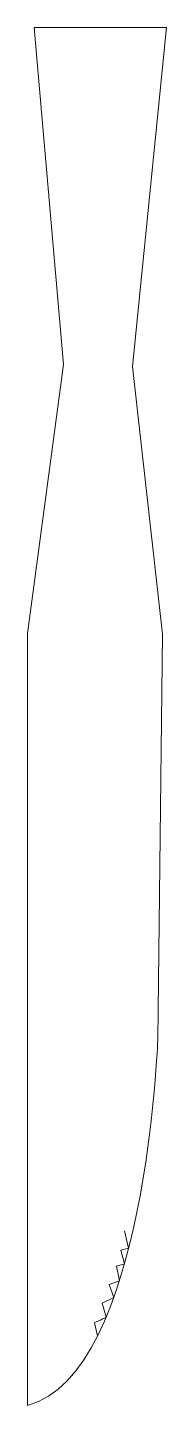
# Model space of a CAD drawing. Header units: inches. Extents: x 52 to 73, y 19 to 225.
import ezdxf

# ---------------------------------------------------------------- set-up
doc = ezdxf.new("R2010")
doc.units = ezdxf.units.IN
doc.header["$MEASUREMENT"] = 0
doc.layers.add('Layer 4', color=7, linetype='Continuous')

msp = doc.modelspace()

# ---------------------------------------------------------------- linework, layer by layer
at = {"layer": 'Layer 4', "color": 179, "lineweight": 9, "true_color": 0x231f20}
msp.add_lwpolyline([(62.43, 31.47), (62.88, 29.56)], dxfattribs=at)
for points, knots in [([(53.42, 225.08), (53.42, 225.08), (73.16, 225.08), (73.16, 225.08), (73.16, 225.08), (68.08, 174.42), (68.08, 174.42), (68.08, 174.42), (72.56, 134.43), (72.56, 134.43), (72.56, 134.43), (71.86, 73.9), (71.86, 73.9), (71.86, 73.9), (70.17, 23.83), (52.42, 19.15), (52.42, 19.15), (52.42, 134.53), (52.42, 134.53), (52.42, 134.53), (57.8, 174.72), (57.8, 174.72), (57.8, 174.72), (53.42, 225.08), (53.42, 225.08)], [0, 0, 0, 0, 1, 1, 1, 2, 2, 2, 3, 3, 3, 4, 4, 4, 5, 5, 5, 6, 6, 6, 7, 7, 7, 8, 8, 8, 8]), ([(66.88, 45.24), (66.88, 45.24), (67.52, 42.66), (67.52, 42.66), (67.52, 42.66), (66.37, 42.37), (66.37, 42.37), (66.37, 42.37), (66.89, 40.3), (66.89, 40.3), (66.89, 40.3), (65.69, 39.95), (65.69, 39.95), (65.69, 39.95), (66.13, 37.77), (66.13, 37.77), (66.13, 37.77), (64.62, 37.24), (64.62, 37.24), (64.62, 37.24), (65.29, 35.27), (65.29, 35.27), (65.29, 35.27), (63.58, 34.42), (63.58, 34.42), (63.58, 34.42), (64.16, 32.35), (64.16, 32.35), (64.16, 32.35), (62.43, 31.47), (62.39, 31.51)], [0, 0, 0, 0, 1, 1, 1, 2, 2, 2, 3, 3, 3, 4, 4, 4, 5, 5, 5, 6, 6, 6, 7, 7, 7, 8, 8, 8, 9, 9, 9, 10, 10, 10, 10])]:
    msp.add_open_spline(points, degree=3, knots=knots, dxfattribs=at)

doc.saveas('drawing.dxf')
